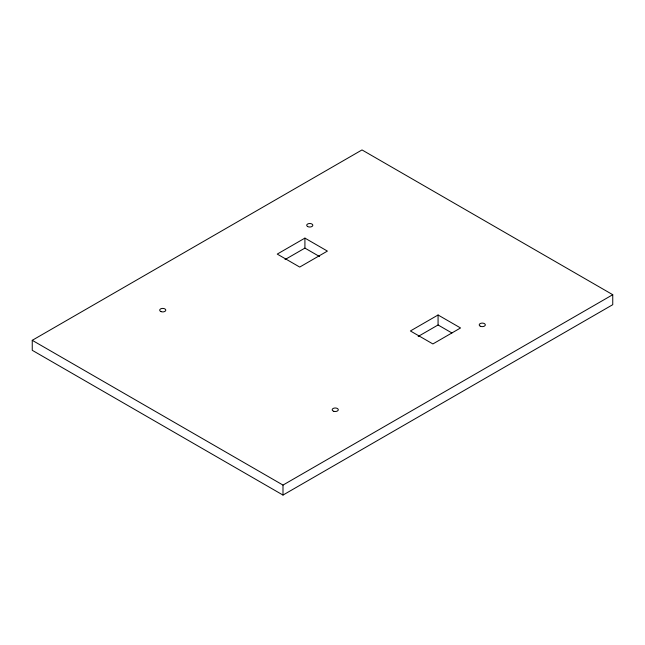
<?xml version="1.0" encoding="UTF-8"?>
<svg xmlns="http://www.w3.org/2000/svg" width="645" height="645" viewBox="0 0 645 645"><rect width="100%" height="100%" fill="white"/><g stroke="black" fill="none" stroke-linecap="round" stroke-linejoin="round"><path stroke-width="0.97" d="M32.25 340.318L362.006 149.93L612.75 294.7L612.75 304.682L282.994 495.07L32.25 350.3L32.25 340.318L282.994 485.08L612.75 294.7M304.916 238.11L277.245 254.09L299.723 267.07L327.394 251.09L304.916 238.11L304.916 248.099L285.025 259.58M438.068 314.994L410.397 330.966L432.884 343.946L460.546 327.966L438.068 314.994L438.068 324.975L418.178 336.456M304.916 248.099L319.614 256.581M438.068 324.975L451.903 332.965M282.994 485.08L282.994 495.07M333.707 411.276A3.056 1.766 0 0 0 338.294 409.744A3.056 1.766 0 0 0 333.707 408.221A3.056 1.766 0 0 0 333.707 411.276M480.283 326.209A3.056 1.766 0 0 0 485.274 325.177A3.056 1.766 0 0 0 481.235 323.201A3.056 1.766 0 0 0 480.283 326.209M307.601 226.516A3.056 1.766 0 0 0 312.72 225.726A3.056 1.766 0 0 0 308.971 223.565A3.056 1.766 0 0 0 307.601 226.516M160.871 311.551A3.056 1.766 0 0 0 165.765 310.382A3.056 1.766 0 0 0 161.564 308.528A3.056 1.766 0 0 0 160.871 311.551"/></g></svg>
